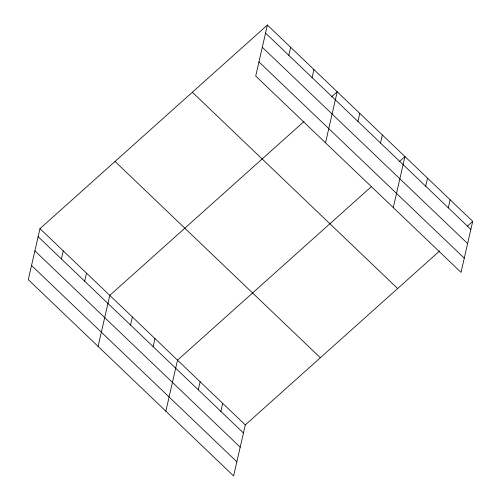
<?xml version="1.0" encoding="UTF-8"?>
<svg xmlns="http://www.w3.org/2000/svg" width="501" height="501" viewBox="0 0 501 501"><rect width="100%" height="100%" fill="white"/><g stroke="black" fill="none" stroke-linecap="round" stroke-linejoin="round"><path stroke-width="0.75" d="M267.39 25.05L255.71 76.058L461.02 272.356L472.706 221.342L267.39 25.05L39.98 228.644L28.294 279.658L233.61 475.95L245.29 424.942L439.546 251.032M61.404 258.942L63.245 250.895M84.669 281.186L86.516 273.139M98.102 346.398L109.782 295.39L304.038 121.48M130.523 325.03L132.37 316.976M153.112 346.623L154.953 338.57M165.856 411.171L177.536 360.163L371.21 186.773M198.277 389.803L200.118 381.756M288.82 55.348L290.661 47.294M220.86 411.396L222.707 403.349M312.085 77.592L313.933 69.545M325.518 142.798L337.198 91.789L331.38 97M357.939 121.43L359.781 113.383M380.522 143.023L382.369 134.976M393.266 207.577L404.952 156.569L399.134 161.773M425.693 186.209L427.535 178.162M448.276 207.802L450.117 199.755M467.471 226.032L472.706 221.342M265.549 33.097L470.859 229.395M262.305 47.276L467.615 243.567M258.954 61.88L464.27 258.178M192.346 92.234L397.656 288.532M115.023 161.46L320.339 357.752M39.98 228.644L245.29 424.942M38.132 236.697L243.448 432.989M34.888 250.869L240.198 447.168M31.544 265.48L236.854 461.772"/></g></svg>
